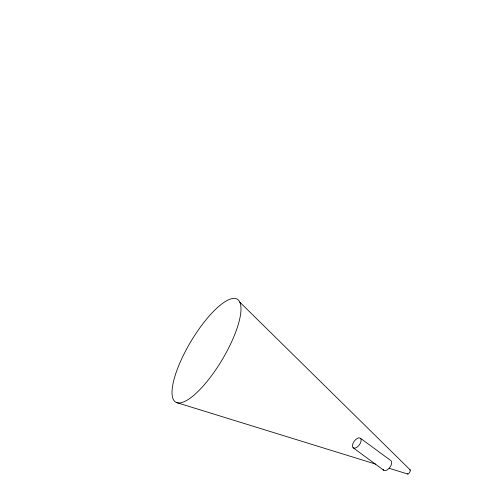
<?xml version="1.0" encoding="UTF-8"?>
<svg xmlns="http://www.w3.org/2000/svg" width="499" height="499" viewBox="0 0 499 499"><rect width="100%" height="100%" fill="white"/><g stroke="black" fill="none" stroke-linecap="round" stroke-linejoin="round"><path stroke-width="0.75" d="M176.696 402.612L375.853 464.17M389.232 468.305L407.808 474.05M360.471 438.272A6 3.15 -53.7 0 1 357.028 447.191A6 3.15 -53.7 0 1 352.918 443.586A6 3.15 -53.7 0 1 360.471 438.272L391.004 460.714A6 3.15 -53.7 0 1 389.214 468.143A6 3.15 -53.7 0 1 383.182 469.509M353.142 447.765L383.675 470.208M239.788 302.132A59.967 18.101 -59.1 0 1 197.716 391.746A59.967 18.101 -59.1 0 1 181.998 358.195A59.967 18.101 -59.1 0 1 239.788 302.132L410.197 469.89M409.691 470.046A2.401 0.724 -59.1 0 1 409.698 472.216A2.401 0.724 -59.1 0 1 407.621 473.651"/></g></svg>
